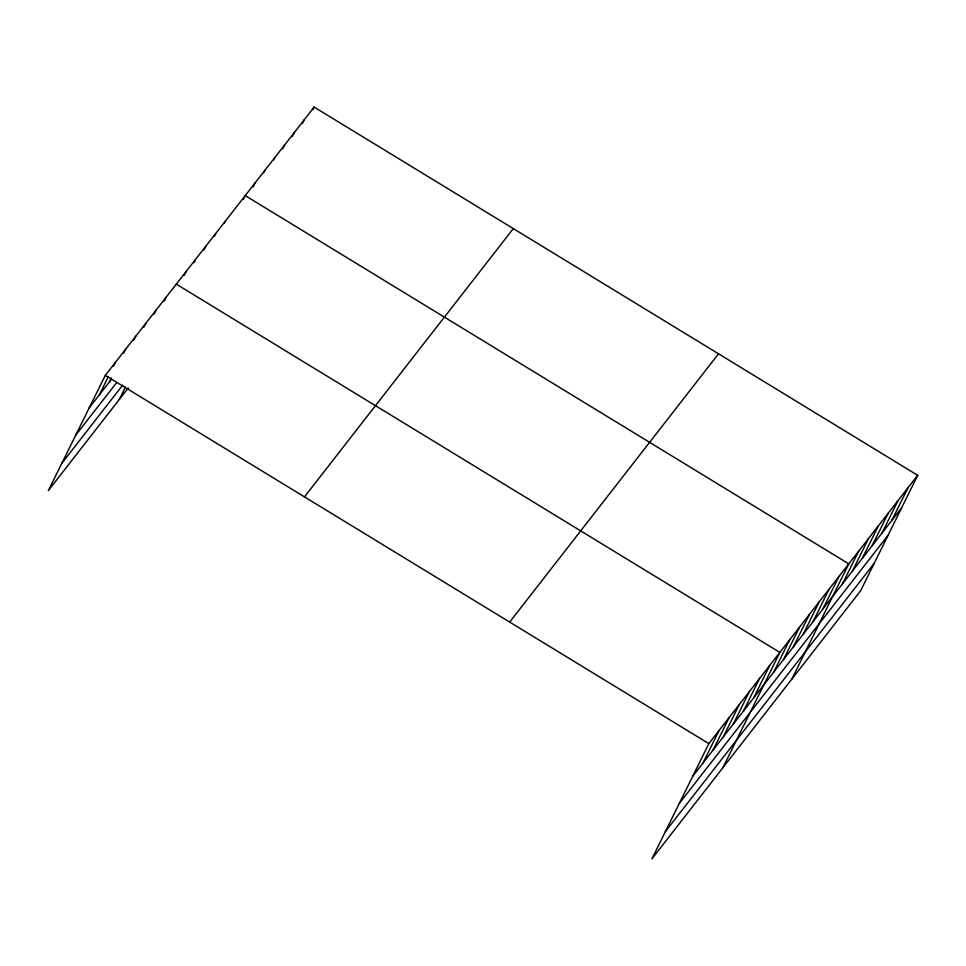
<?xml version="1.0" encoding="UTF-8"?>
<svg xmlns="http://www.w3.org/2000/svg" width="966" height="966" viewBox="0 0 966 966"><rect width="100%" height="100%" fill="white"/><g stroke="black" fill="none" stroke-linecap="round" stroke-linejoin="round"><path stroke-width="1.45" d="M917.7 475.332L708.851 743.615L651.869 858.919L860.706 590.649L917.7 475.332L314.131 107.081L105.294 375.351L48.3 490.668L128.261 387.946M99.365 394.828L108.361 376.631M113.505 366.223L115.437 362.322M109.508 381.799L111.44 377.899M123.648 353.194L125.58 349.294M133.791 340.165L135.723 336.265M143.934 327.124L145.866 323.224M154.077 314.095L156.009 310.195M164.22 301.066L166.152 297.166M119.301 399.453L125.447 387.028M184.216 275.395L186.148 271.494M194.057 262.74L195.349 260.144M203.911 250.097L205.83 246.197M214.392 236.151L215.684 233.543M224.245 223.496L225.525 220.9M243.287 199.503L245.219 195.603L848.776 563.866L791.794 679.183M253.128 186.861L255.06 182.96M263.621 172.914L264.901 170.306M273.463 160.271L274.755 157.663M282.664 148.921L284.596 145.021M292.517 136.266L294.449 132.366M302.358 123.624L304.29 119.724M312.851 109.677L314.131 107.081M702.934 763.092L719.006 730.586M713.077 750.063L729.149 717.557M723.22 737.034L739.292 704.516M733.363 724.005L749.435 691.487M743.506 710.976L759.578 678.458M753.649 697.947L769.721 665.429M722.87 767.716L779.864 652.4L176.295 284.137M773.645 672.264L789.705 639.758M783.486 659.621L799.558 627.103M793.327 646.966L809.399 614.461M803.181 634.324L819.24 601.806M813.022 621.681L829.094 589.163M822.863 609.027L838.935 576.521M842.557 583.73L858.629 551.224M852.398 571.087L868.47 538.569M862.252 558.445L878.323 525.927M872.093 545.79L888.165 513.284M881.946 533.147L898.006 500.63M891.787 520.493L907.859 487.987M89.222 407.857L111.356 379.433M75.722 435.183L116.294 383.067M61.8 463.342L122.67 385.156M304.471 496.874L513.308 228.604M509.674 622.092L718.523 353.81M692.791 776.121L901.628 507.85M679.279 803.446L888.128 535.176M665.369 831.605L874.218 563.323M105.294 375.351L708.851 743.615"/></g></svg>
